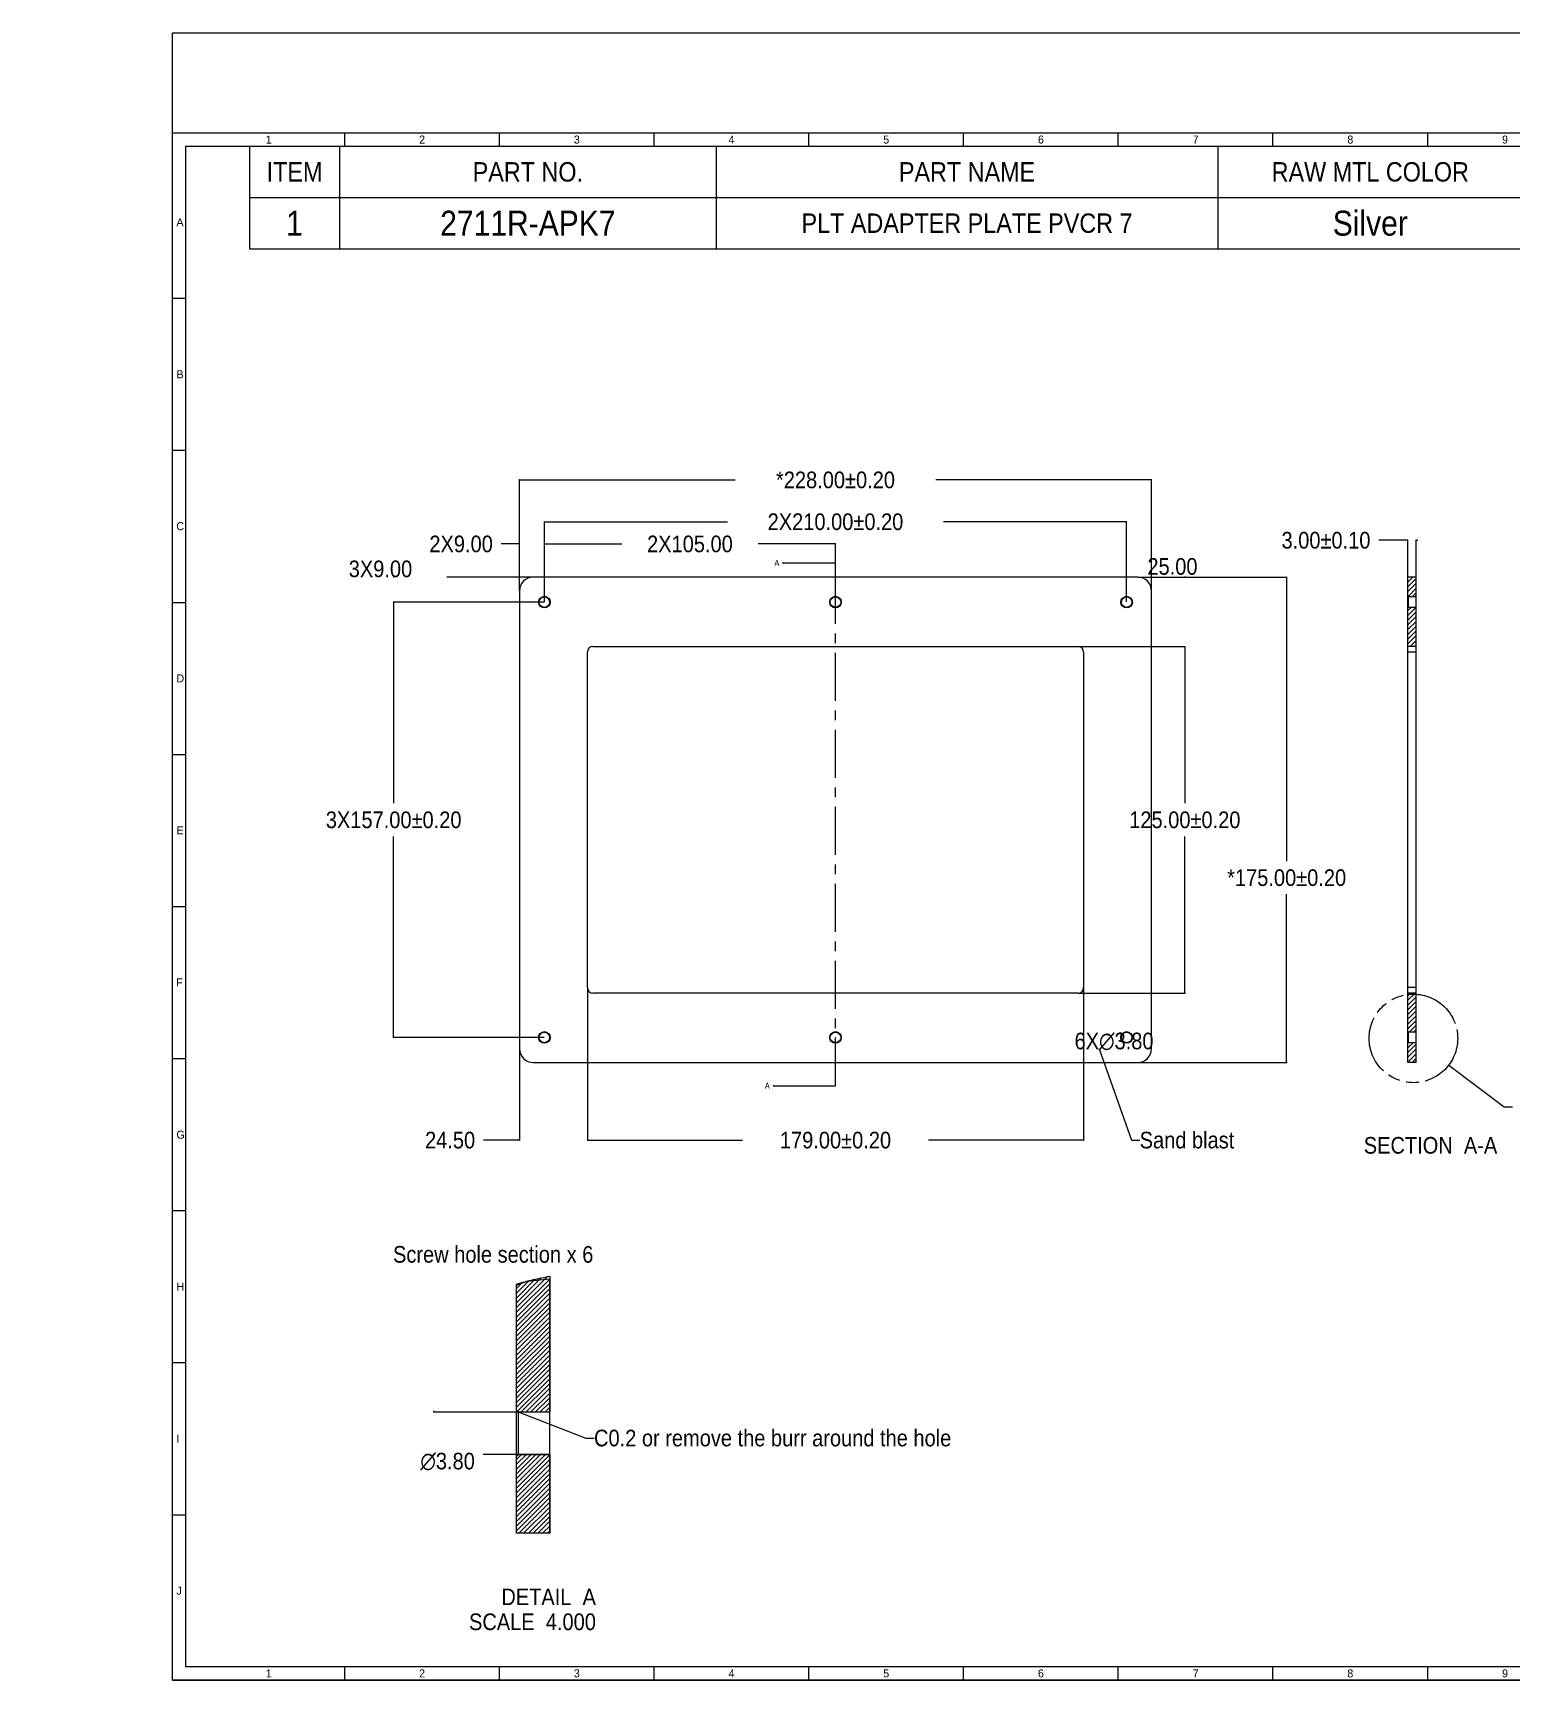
# Model space of a CAD drawing. Header units: millimetres. Extents: x -50 to 841, y 0 to 594.
# Drawn here: x -50 to 484, y 0 to 594 of the extents above; entities that cross this region are included whole.
import ezdxf

# ---------------------------------------------------------------- set-up
doc = ezdxf.new("R2010")
doc.units = ezdxf.units.MM
doc.header["$LTSCALE"] = 46.255
doc.linetypes.add('CENTER', pattern=[0.6, 0.375, -0.075, 0.075, -0.075])
doc.linetypes.add('PHANTOM', pattern=[0.8, 0.45, -0.05, 0.1, -0.05, 0.1, -0.05])
doc.layers.get('0').update_dxf_attribs({"linetype": 'CONTINUOUS'})
for name, color, linetype in [('31_6G801_001_DXF_HATCHING', 7, 'CONTINUOUS'), ('31_6G801_001DXF_CONTINUOUS_LINE', 7, 'CONTINUOUS'), ('31_6G801_0X1_DXF_DIMENSION', 7, 'CONTINUOUS'), ('31_6G801_0X1_DXF_FORMAT', 7, 'CONTINUOUS'), ('31_6G801_0X1_DXF_HATCHING', 7, 'CONTINUOUS'), ('31_6G801_0X1_DXF_TEXT', 7, 'CONTINUOUS'), ('7_ALL_FEATURES', 7, 'CONTINUOUS'), ('DEFAULT_3', 7, 'PHANTOM')]:
    doc.layers.add(name, color=color, linetype=linetype)
doc.styles.get("Standard").update_dxf_attribs({"font": 'txt', "width": 0.8})
doc.styles.add('TEXTSTYLE_2', font='txt', dxfattribs={"width": 0.9})
doc.styles.add('TEXTSTYLE_3', font='gdt', dxfattribs={"width": 0.9})
doc.styles.add('TEXTSTYLE_4', font='txt')
doc.dimstyles.new('DIMSTYLE_1', dxfattribs={"dimtxt": 6, "dimasz": 0.1875, "dimexe": 0.125, "dimexo": 0.0625, "dimgap": 3, "dimtad": 0, "dimtih": 1, "dimtoh": 1, "dimdsep": 46, "dimtxsty": 'TEXTSTYLE_2', "dimblk": 'CLOSED', "dimblk1": 'CLOSED', "dimblk2": 'CLOSED', "dimcen": 0.09, "dimadec": 0, "dimazin": 0, "dimtfac": 1, "dimtofl": 0, "dimtmove": 0, "dimatfit": 3, "dimldrblk": 'CLOSED', "dimfxl": 1, "dimtolj": 1, "dimarcsym": 0})
doc.dimstyles.new('DIMSTYLE_2', dxfattribs={"dimtxt": 6, "dimasz": 0.1875, "dimexe": 0.125, "dimexo": 0.0625, "dimtad": 0, "dimtih": 1, "dimtoh": 1, "dimdsep": 46, "dimtxsty": 'TEXTSTYLE_2', "dimblk": 'CLOSED', "dimblk1": 'CLOSED', "dimblk2": 'CLOSED', "dimcen": 0.09, "dimadec": 0, "dimazin": 0, "dimtfac": 1, "dimtmove": 0, "dimatfit": 2, "dimldrblk": 'CLOSED', "dimfxl": 1, "dimtolj": 1, "dimarcsym": 0})
doc.dimstyles.get("Standard").update_dxf_attribs({"dimtxt": 0.15625, "dimasz": 0.1875, "dimexe": 0.125, "dimexo": 0.0625, "dimtad": 0, "dimtih": 1, "dimtoh": 1, "dimdsep": 46, "dimtxsty": 'Standard', "dimblk": 'CLOSED', "dimblk1": 'CLOSED', "dimblk2": 'CLOSED', "dimcen": 0.09, "dimadec": 0, "dimazin": 0, "dimtp": 0.05, "dimtm": 0.05, "dimtfac": 1, "dimtofl": 0, "dimtmove": 0, "dimatfit": 3, "dimldrblk": 'CLOSED', "dimfxl": 1, "dimtolj": 1, "dimarcsym": 0})
pattern_1 = [(45, (0, 0), (-0.8567308, 0.8567308), [])]

# ---------------------------------------------------------------- blocks, each defined once
blk = doc.blocks.new('_CLOSED')
at = {"color": 0, "linetype": 'ByBlock'}
for p, q in [((0, 0), (-1, 0.2)), ((-1, 0.2), (-1, -0.2)), ((-1, -0.2), (0, 0)), ((-1, 0), (0, 0))]:
    blk.add_line(p, q, dxfattribs=at)
blk = doc.blocks.new('*D1')
at = {"layer": '31_6G801_0X1_DXF_DIMENSION', "color": 2, "linetype": 'Continuous'}
for p, q in [((115.69, 388.73), (79.67, 388.73)), ((79.79, 388.73), (79.79, 316.23)), ((134.09, 388.73), (115.69, 388.73)), ((79.79, 231.73), (79.79, 304.23)), ((115.69, 231.73), (79.67, 231.73)), ((134.09, 231.73), (115.69, 231.73))]:
    blk.add_line(p, q, dxfattribs=at)
at = {"layer": '31_6G801_0X1_DXF_DIMENSION', "color": 2, "linetype": 'Continuous', "xscale": 0.1875, "yscale": 0.1875, "zscale": 0.1875}
for p, rotation in [((79.79, 388.73), 90), ((79.79, 231.73), 270)]:
    blk.add_blockref('_CLOSED', p, dxfattribs=dict(at, rotation=rotation))
at = {"layer": '31_6G801_0X1_DXF_DIMENSION', "color": 2, "linetype": 'Continuous', "insert": (79.79, 313.23), "char_height": 6, "width": 71.8, "attachment_point": 2, "line_spacing_factor": 0.9, "style": 'TEXTSTYLE_2'}
blk.add_mtext('3X157.00\\Fgdt;{\\Fgdt;`}\\Ftxt;0.20', dxfattribs=at)
blk = doc.blocks.new('*D2')
at = {"layer": '31_6G801_0X1_DXF_DIMENSION', "color": 5, "linetype": 'Continuous'}
for p, q in [((348.21, 397.73), (402, 397.73)), ((401.87, 397.73), (401.87, 295.37)), ((401.87, 222.73), (401.87, 283.37)), ((348.21, 222.73), (402, 222.73))]:
    blk.add_line(p, q, dxfattribs=at)
at = {"layer": '31_6G801_0X1_DXF_DIMENSION', "color": 5, "linetype": 'Continuous', "xscale": 0.1875, "yscale": 0.1875, "zscale": 0.1875}
for p, rotation in [((401.87, 397.73), 90), ((401.87, 222.73), 270)]:
    blk.add_blockref('_CLOSED', p, dxfattribs=dict(at, rotation=rotation))
at = {"layer": '31_6G801_0X1_DXF_DIMENSION', "color": 5, "linetype": 'Continuous', "insert": (401.87, 292.37), "char_height": 6, "width": 66.4, "attachment_point": 2, "line_spacing_factor": 0.9, "style": 'TEXTSTYLE_2'}
blk.add_mtext('*175.00\\Fgdt;{\\Fgdt;`}\\Ftxt;0.20', dxfattribs=at)
blk = doc.blocks.new('*D3')
at = {"layer": '31_6G801_0X1_DXF_DIMENSION', "color": 5, "linetype": 'Continuous'}
for p, q in [((125.15, 429.82), (125.15, 432.95)), ((125.15, 432.82), (202.95, 432.82)), ((125.15, 392.8), (125.15, 429.82)), ((353.15, 432.82), (275.35, 432.82)), ((353.15, 429.82), (353.15, 432.95)), ((353.15, 392.8), (353.15, 429.82))]:
    blk.add_line(p, q, dxfattribs=at)
at = {"layer": '31_6G801_0X1_DXF_DIMENSION', "color": 5, "linetype": 'Continuous', "xscale": 0.1875, "yscale": 0.1875, "zscale": 0.1875, "rotation": 180}
blk.add_blockref('_CLOSED', (125.15, 432.82), dxfattribs=at)
at = {"layer": '31_6G801_0X1_DXF_DIMENSION', "color": 5, "linetype": 'Continuous', "xscale": 0.1875, "yscale": 0.1875, "zscale": 0.1875}
blk.add_blockref('_CLOSED', (353.15, 432.82), dxfattribs=at)
at = {"layer": '31_6G801_0X1_DXF_DIMENSION', "color": 5, "linetype": 'Continuous', "insert": (239.15, 435.82), "char_height": 6, "width": 66.4, "attachment_point": 2, "line_spacing_factor": 0.9, "style": 'TEXTSTYLE_2'}
blk.add_mtext('*228.00\\Fgdt;{\\Fgdt;`}\\Ftxt;0.20', dxfattribs=at)
blk = doc.blocks.new('*D4')
at = {"layer": '31_6G801_0X1_DXF_DIMENSION', "color": 2, "linetype": 'Continuous'}
for p, q in [((134.15, 406.73), (134.15, 409.86)), ((134.15, 409.73), (162.05, 409.73)), ((134.15, 388.8), (134.15, 406.73)), ((239.15, 409.73), (211.25, 409.73)), ((239.15, 406.73), (239.15, 409.86)), ((239.15, 388.8), (239.15, 406.73))]:
    blk.add_line(p, q, dxfattribs=at)
at = {"layer": '31_6G801_0X1_DXF_DIMENSION', "color": 2, "linetype": 'Continuous', "xscale": 0.1875, "yscale": 0.1875, "zscale": 0.1875, "rotation": 180}
blk.add_blockref('_CLOSED', (134.15, 409.73), dxfattribs=at)
at = {"layer": '31_6G801_0X1_DXF_DIMENSION', "color": 2, "linetype": 'Continuous', "xscale": 0.1875, "yscale": 0.1875, "zscale": 0.1875}
blk.add_blockref('_CLOSED', (239.15, 409.73), dxfattribs=at)
at = {"layer": '31_6G801_0X1_DXF_DIMENSION', "color": 2, "linetype": 'Continuous', "insert": (186.65, 412.73), "char_height": 6, "width": 43.2, "attachment_point": 2, "line_spacing_factor": 0.9, "style": 'TEXTSTYLE_2'}
blk.add_mtext('2X105.00', dxfattribs=at)
blk = doc.blocks.new('*D5')
at = {"layer": '31_6G801_0X1_DXF_DIMENSION', "color": 2, "linetype": 'Continuous'}
for p, q in [((134.15, 414.73), (134.15, 417.86)), ((134.15, 417.73), (200.25, 417.73)), ((344.15, 417.73), (278.05, 417.73)), ((344.15, 414.73), (344.15, 417.86)), ((134.15, 388.8), (134.15, 414.73)), ((344.15, 388.8), (344.15, 414.73))]:
    blk.add_line(p, q, dxfattribs=at)
at = {"layer": '31_6G801_0X1_DXF_DIMENSION', "color": 2, "linetype": 'Continuous', "xscale": 0.1875, "yscale": 0.1875, "zscale": 0.1875, "rotation": 180}
blk.add_blockref('_CLOSED', (134.15, 417.73), dxfattribs=at)
at = {"layer": '31_6G801_0X1_DXF_DIMENSION', "color": 2, "linetype": 'Continuous', "xscale": 0.1875, "yscale": 0.1875, "zscale": 0.1875}
blk.add_blockref('_CLOSED', (344.15, 417.73), dxfattribs=at)
at = {"layer": '31_6G801_0X1_DXF_DIMENSION', "color": 2, "linetype": 'Continuous', "insert": (239.15, 420.73), "char_height": 6, "width": 71.8, "attachment_point": 2, "line_spacing_factor": 0.9, "style": 'TEXTSTYLE_2'}
blk.add_mtext('2X210.00\\Fgdt;{\\Fgdt;`}\\Ftxt;0.20', dxfattribs=at)
blk = doc.blocks.new('*D6')
at = {"layer": '31_6G801_0X1_DXF_DIMENSION', "color": 2, "linetype": 'Continuous'}
for p, q in [((125.15, 409.73), (118.56, 409.73)), ((125.15, 406.73), (125.15, 409.86)), ((125.15, 392.8), (125.15, 406.73)), ((134.15, 406.73), (134.15, 409.86)), ((134.15, 409.73), (134.65, 409.73)), ((134.15, 388.8), (134.15, 406.73))]:
    blk.add_line(p, q, dxfattribs=at)
at = {"layer": '31_6G801_0X1_DXF_DIMENSION', "color": 2, "linetype": 'Continuous', "xscale": 0.1875, "yscale": 0.1875, "zscale": 0.1875}
blk.add_blockref('_CLOSED', (125.15, 409.73), dxfattribs=at)
at = {"layer": '31_6G801_0X1_DXF_DIMENSION', "color": 2, "linetype": 'Continuous', "xscale": 0.1875, "yscale": 0.1875, "zscale": 0.1875, "rotation": 180}
blk.add_blockref('_CLOSED', (134.15, 409.73), dxfattribs=at)
at = {"layer": '31_6G801_0X1_DXF_DIMENSION', "color": 2, "linetype": 'Continuous', "insert": (115.56, 412.73), "char_height": 6, "width": 32.4, "attachment_point": 3, "line_spacing_factor": 0.9, "style": 'TEXTSTYLE_2'}
blk.add_mtext('2X9.00', dxfattribs=at)
blk = doc.blocks.new('*D7')
at = {"layer": '31_6G801_0X1_DXF_DIMENSION', "color": 2, "linetype": 'Continuous'}
for p, q in [((326.71, 372.73), (365.27, 372.73)), ((365.15, 372.73), (365.15, 316.23)), ((365.15, 247.73), (365.15, 304.23)), ((326.71, 247.73), (365.27, 247.73))]:
    blk.add_line(p, q, dxfattribs=at)
at = {"layer": '31_6G801_0X1_DXF_DIMENSION', "color": 2, "linetype": 'Continuous', "xscale": 0.1875, "yscale": 0.1875, "zscale": 0.1875}
for p, rotation in [((365.15, 372.73), 90), ((365.15, 247.73), 270)]:
    blk.add_blockref('_CLOSED', p, dxfattribs=dict(at, rotation=rotation))
at = {"layer": '31_6G801_0X1_DXF_DIMENSION', "color": 2, "linetype": 'Continuous', "insert": (365.15, 313.23), "char_height": 6, "width": 61, "attachment_point": 2, "line_spacing_factor": 0.9, "style": 'TEXTSTYLE_2'}
blk.add_mtext('125.00\\Fgdt;{\\Fgdt;`}\\Ftxt;0.20', dxfattribs=at)
blk = doc.blocks.new('*D8')
at = {"layer": '31_6G801_0X1_DXF_DIMENSION', "color": 2, "linetype": 'Continuous'}
for p, q in [((149.65, 249.67), (149.65, 194.61)), ((125.15, 227.67), (125.15, 194.61)), ((125.15, 194.73), (112.18, 194.73)), ((149.65, 194.73), (150.15, 194.73))]:
    blk.add_line(p, q, dxfattribs=at)
at = {"layer": '31_6G801_0X1_DXF_DIMENSION', "color": 2, "linetype": 'Continuous', "xscale": 0.1875, "yscale": 0.1875, "zscale": 0.1875}
blk.add_blockref('_CLOSED', (125.15, 194.73), dxfattribs=at)
at = {"layer": '31_6G801_0X1_DXF_DIMENSION', "color": 2, "linetype": 'Continuous', "xscale": 0.1875, "yscale": 0.1875, "zscale": 0.1875, "rotation": 180}
blk.add_blockref('_CLOSED', (149.65, 194.73), dxfattribs=at)
at = {"layer": '31_6G801_0X1_DXF_DIMENSION', "color": 2, "linetype": 'Continuous', "insert": (109.18, 197.73), "char_height": 6, "width": 27, "attachment_point": 3, "line_spacing_factor": 0.9, "style": 'TEXTSTYLE_2'}
blk.add_mtext('24.50', dxfattribs=at)
blk = doc.blocks.new('*D9')
at = {"layer": '31_6G801_0X1_DXF_DIMENSION', "color": 2, "linetype": 'Continuous'}
for p, q in [((149.65, 249.67), (149.65, 194.61)), ((328.65, 249.67), (328.65, 194.61)), ((149.65, 194.73), (205.65, 194.73)), ((328.65, 194.73), (272.65, 194.73))]:
    blk.add_line(p, q, dxfattribs=at)
at = {"layer": '31_6G801_0X1_DXF_DIMENSION', "color": 2, "linetype": 'Continuous', "xscale": 0.1875, "yscale": 0.1875, "zscale": 0.1875, "rotation": 180}
blk.add_blockref('_CLOSED', (149.65, 194.73), dxfattribs=at)
at = {"layer": '31_6G801_0X1_DXF_DIMENSION', "color": 2, "linetype": 'Continuous', "xscale": 0.1875, "yscale": 0.1875, "zscale": 0.1875}
blk.add_blockref('_CLOSED', (328.65, 194.73), dxfattribs=at)
at = {"layer": '31_6G801_0X1_DXF_DIMENSION', "color": 2, "linetype": 'Continuous', "insert": (239.15, 197.73), "char_height": 6, "width": 61, "attachment_point": 2, "line_spacing_factor": 0.9, "style": 'TEXTSTYLE_2'}
blk.add_mtext('179.00\\Fgdt;{\\Fgdt;`}\\Ftxt;0.20', dxfattribs=at)
blk = doc.blocks.new('*D10')
at = {"layer": '31_6G801_0X1_DXF_DIMENSION', "color": 2, "linetype": 'Continuous'}
for p, q in [((342.73, 232.99), (342.35, 233.33)), ((345.57, 230.47), (345.94, 230.14))]:
    blk.add_line(p, q, dxfattribs=at)
at = {"layer": '31_6G801_0X1_DXF_DIMENSION', "color": 2, "linetype": 'Continuous', "xscale": 0.1875, "yscale": 0.1875, "zscale": 0.1875}
for p, rotation in [((342.73, 232.99), 318.4356268026), ((345.57, 230.47), 138.4356268026)]:
    blk.add_blockref('_CLOSED', p, dxfattribs=dict(at, rotation=rotation))
at = {"layer": '31_6G801_0X1_DXF_DIMENSION', "color": 2, "linetype": 'Continuous', "insert": (325.37, 233.47), "char_height": 6, "width": 40.4, "attachment_point": 1, "line_spacing_factor": 0.9, "style": 'TEXTSTYLE_2'}
blk.add_mtext('6X\\Fgdt;{\\Fgdt;n}\\Ftxt;3.80', dxfattribs=at)
blk = doc.blocks.new('*D11')
at = {"layer": '31_6G801_0X1_DXF_DIMENSION', "color": 2, "linetype": 'Continuous'}
for p, q in [((445.63, 411.06), (435.09, 411.06)), ((445.63, 408.06), (445.63, 411.18)), ((448.63, 408.06), (448.63, 411.18)), ((448.63, 411.06), (449.13, 411.06)), ((445.63, 397.8), (445.63, 408.06)), ((448.63, 397.8), (448.63, 408.06))]:
    blk.add_line(p, q, dxfattribs=at)
at = {"layer": '31_6G801_0X1_DXF_DIMENSION', "color": 2, "linetype": 'Continuous', "xscale": 0.1875, "yscale": 0.1875, "zscale": 0.1875}
blk.add_blockref('_CLOSED', (445.63, 411.06), dxfattribs=at)
at = {"layer": '31_6G801_0X1_DXF_DIMENSION', "color": 2, "linetype": 'Continuous', "xscale": 0.1875, "yscale": 0.1875, "zscale": 0.1875, "rotation": 180}
blk.add_blockref('_CLOSED', (448.63, 411.06), dxfattribs=at)
at = {"layer": '31_6G801_0X1_DXF_DIMENSION', "color": 2, "linetype": 'Continuous', "insert": (432.09, 414.06), "char_height": 6, "width": 50.2, "attachment_point": 3, "line_spacing_factor": 0.9, "style": 'TEXTSTYLE_2'}
blk.add_mtext('3.00\\Fgdt;{\\Fgdt;`}\\Ftxt;0.10', dxfattribs=at)
blk = doc.blocks.new('*D12')
at = {"layer": '31_6G801_0X1_DXF_DIMENSION', "color": 2, "linetype": 'Continuous'}
for p, q in [((109.07, 96.58), (94.14, 96.58)), ((94.27, 96.58), (94.27, 97.08)), ((124.8, 96.58), (109.07, 96.58)), ((124.8, 81.38), (112.07, 81.38))]:
    blk.add_line(p, q, dxfattribs=at)
at = {"layer": '31_6G801_0X1_DXF_DIMENSION', "color": 2, "linetype": 'Continuous', "xscale": 0.1875, "yscale": 0.1875, "zscale": 0.1875, "rotation": 270}
blk.add_blockref('_CLOSED', (94.27, 96.58), dxfattribs=at)
at = {"layer": '31_6G801_0X1_DXF_DIMENSION', "color": 2, "linetype": 'Continuous', "xscale": 0.1875, "yscale": 0.1875, "zscale": 0.1875}
blk.add_blockref('_CLOSED', (94.27, 81.38), dxfattribs=at)
at = {"layer": '31_6G801_0X1_DXF_DIMENSION', "color": 2, "linetype": 'Continuous', "insert": (109.07, 81.97), "char_height": 6, "width": 29.6, "attachment_point": 3, "line_spacing_factor": 0.9, "style": 'TEXTSTYLE_3'}
blk.add_mtext('{\\Fgdt;n}\\Ftxt;3.80', dxfattribs=at)
blk = doc.blocks.new('*D13')
at = {"layer": '31_6G801_0X1_DXF_DIMENSION', "color": 2, "linetype": 'Continuous'}
for p, q in [((348.21, 397.73), (365.27, 397.73)), ((365.15, 397.73), (365.15, 397.73)), ((326.71, 372.73), (365.27, 372.73)), ((365.15, 372.73), (365.15, 372.23))]:
    blk.add_line(p, q, dxfattribs=at)
at = {"layer": '31_6G801_0X1_DXF_DIMENSION', "color": 2, "linetype": 'Continuous', "xscale": 0.1875, "yscale": 0.1875, "zscale": 0.1875}
for p, rotation in [((365.15, 397.73), 270), ((365.15, 372.73), 90)]:
    blk.add_blockref('_CLOSED', p, dxfattribs=dict(at, rotation=rotation))
at = {"layer": '31_6G801_0X1_DXF_DIMENSION', "color": 2, "linetype": 'Continuous', "insert": (351.65, 404.61), "char_height": 6, "width": 27, "attachment_point": 1, "line_spacing_factor": 0.9, "style": 'TEXTSTYLE_2'}
blk.add_mtext('25.00', dxfattribs=at)
blk = doc.blocks.new('*D14')
at = {"layer": '31_6G801_0X1_DXF_DIMENSION', "color": 2, "linetype": 'Continuous'}
for p, q in [((130.09, 397.73), (98.99, 397.73)), ((95.99, 388.73), (79.67, 388.73)), ((79.79, 388.73), (79.79, 388.23)), ((134.09, 388.73), (95.99, 388.73))]:
    blk.add_line(p, q, dxfattribs=at)
at = {"layer": '31_6G801_0X1_DXF_DIMENSION', "color": 2, "linetype": 'Continuous', "xscale": 0.1875, "yscale": 0.1875, "zscale": 0.1875}
blk.add_blockref('_CLOSED', (79.79, 397.73), dxfattribs=at)
at = {"layer": '31_6G801_0X1_DXF_DIMENSION', "color": 2, "linetype": 'Continuous', "xscale": 0.1875, "yscale": 0.1875, "zscale": 0.1875, "rotation": 90}
blk.add_blockref('_CLOSED', (79.79, 388.73), dxfattribs=at)
at = {"layer": '31_6G801_0X1_DXF_DIMENSION', "color": 2, "linetype": 'Continuous', "insert": (63.59, 403.73), "char_height": 6, "width": 32.4, "attachment_point": 1, "line_spacing_factor": 0.9, "style": 'TEXTSTYLE_2'}
blk.add_mtext('3X9.00', dxfattribs=at)

msp = doc.modelspace()

# ---------------------------------------------------------------- hatches: boundary and pattern name
at = {"layer": '31_6G801_001_DXF_HATCHING', "linetype": 'Continuous'}
h = msp.add_hatch(dxfattribs=at)
h.set_pattern_fill('A', color=2, scale=1.2116, angle=45, style=0, pattern_type=0)
h.set_pattern_definition(pattern_1)
edge = h.paths.add_edge_path()
edge.add_line((445.63, 222.734), (445.63, 229.634))
edge.add_line((445.83, 229.834), (445.63, 229.634))
edge.add_line((448.63, 229.834), (445.83, 229.834))
edge.add_line((448.63, 222.734), (448.63, 229.834))
edge.add_line((448.63, 222.734), (445.63, 222.734))
edge = h.paths.add_edge_path()
edge.add_line((445.83, 233.634), (445.63, 233.834))
edge.add_line((445.63, 233.834), (445.63, 247.734))
edge.add_line((448.63, 247.734), (445.63, 247.734))
edge.add_line((448.63, 233.634), (448.63, 247.734))
edge.add_line((448.63, 233.634), (445.83, 233.634))
edge = h.paths.add_edge_path()
edge.add_line((445.63, 372.734), (445.63, 386.634))
edge.add_line((448.63, 372.734), (445.63, 372.734))
edge.add_line((448.63, 372.734), (448.63, 386.834))
edge.add_line((448.63, 386.834), (445.83, 386.834))
edge.add_line((445.83, 386.834), (445.63, 386.634))
edge = h.paths.add_edge_path()
edge.add_line((448.63, 397.734), (445.63, 397.734))
edge.add_line((448.63, 390.634), (448.63, 397.734))
edge.add_line((448.63, 390.634), (445.83, 390.634))
edge.add_line((445.83, 390.634), (445.63, 390.834))
edge.add_line((445.63, 390.834), (445.63, 397.734))
h = msp.add_hatch(dxfattribs=at)
h.set_pattern_fill('A', color=2, scale=1.2116, angle=45, style=0, pattern_type=0)
h.set_pattern_definition(pattern_1)
edge = h.paths.add_edge_path()
edge.add_line((124.061, 97.381), (124.061, 142.787))
edge.add_spline(control_points=[(124.061, 142.787), (126.174, 143.394), (130.287, 144.474), (134.174, 145.282), (136.061, 145.618)], knot_values=[0, 0, 0, 0, 0.5, 1, 1, 1, 1], degree=3, periodic=0)
edge.add_line((136.061, 145.618), (136.061, 96.581))
edge.add_line((136.061, 96.581), (124.861, 96.581))
edge.add_line((124.861, 96.581), (124.061, 97.381))
h.paths.add_polyline_path([(124.061, 80.581), (124.861, 81.381), (136.061, 81.381), (136.061, 52.981), (124.061, 52.981)])

# ---------------------------------------------------------------- linework, layer by layer
at = {"color": 7, "linetype": 'Continuous'}
for p, q in [((0, 0), (0, 594)), ((0, 594), (841, 594)), ((0, 0), (841, 0))]:
    msp.add_line(p, q, dxfattribs=at)
at = {"layer": '31_6G801_001_DXF_HATCHING', "color": 2, "linetype": 'Continuous'}
for p, q in [((445.63, 390.834), (445.63, 397.734)), ((448.63, 397.734), (445.63, 397.734)), ((448.63, 390.634), (448.63, 397.734)), ((445.83, 390.634), (445.63, 390.834)), ((445.83, 386.834), (445.63, 386.634)), ((445.63, 372.734), (445.63, 386.634)), ((448.63, 390.634), (445.83, 390.634)), ((448.63, 386.834), (445.83, 386.834)), ((448.63, 372.734), (448.63, 386.834)), ((448.63, 372.734), (445.63, 372.734)), ((448.63, 247.734), (445.63, 247.734)), ((445.63, 233.834), (445.63, 247.734)), ((448.63, 233.634), (448.63, 247.734)), ((445.83, 233.634), (445.63, 233.834)), ((448.63, 233.634), (445.83, 233.634)), ((445.83, 229.834), (445.63, 229.634)), ((445.63, 222.734), (445.63, 229.634)), ((448.63, 229.834), (445.83, 229.834)), ((448.63, 222.734), (448.63, 229.834)), ((448.63, 222.734), (445.63, 222.734)), ((124.061, 97.381), (124.061, 142.787)), ((136.061, 145.618), (136.061, 96.581)), ((124.861, 96.581), (124.061, 97.381)), ((136.061, 96.581), (124.861, 96.581)), ((124.061, 80.581), (124.861, 81.381)), ((124.061, 52.981), (124.061, 80.581)), ((124.861, 81.381), (136.061, 81.381)), ((136.061, 81.381), (136.061, 52.981)), ((136.061, 52.981), (124.061, 52.981))]:
    msp.add_line(p, q, dxfattribs=at)
msp.add_open_spline([(124.061, 142.787), (126.174, 143.394), (130.287, 144.474), (134.174, 145.282), (136.061, 145.618)], degree=3, dxfattribs=at)
at = {"layer": '31_6G801_001DXF_CONTINUOUS_LINE', "color": 7, "linetype": 'Continuous'}
for p, q in [((125.149, 392.734), (125.149, 227.734)), ((348.149, 397.734), (130.149, 397.734)), ((353.149, 227.734), (353.149, 392.734)), ((445.63, 390.834), (445.63, 397.734)), ((448.63, 397.734), (445.63, 397.734)), ((448.63, 222.734), (448.63, 397.734)), ((445.83, 390.634), (445.63, 390.834)), ((445.63, 233.834), (445.63, 390.731)), ((445.83, 386.834), (445.63, 386.634)), ((445.83, 386.834), (445.83, 390.634)), ((448.63, 390.634), (445.83, 390.634)), ((448.63, 386.834), (445.83, 386.834)), ((149.649, 249.734), (149.649, 370.734)), ((151.649, 372.734), (326.649, 372.734)), ((328.649, 370.734), (328.649, 249.734)), ((448.63, 372.734), (445.63, 372.734)), ((326.649, 247.734), (151.649, 247.734)), ((448.63, 247.734), (445.63, 247.734)), ((445.83, 233.634), (445.63, 233.834)), ((445.63, 222.734), (445.63, 233.731)), ((448.63, 233.634), (445.83, 233.634)), ((445.83, 229.834), (445.83, 233.634)), ((445.83, 229.834), (445.63, 229.634)), ((448.63, 229.834), (445.83, 229.834)), ((130.149, 222.734), (348.149, 222.734)), ((448.63, 222.734), (445.63, 222.734)), ((124.061, 142.378), (127.827, 143.819)), ((127.827, 143.819), (136.061, 144.711)), ((136.061, 52.981), (136.061, 144.711)), ((124.061, 97.381), (124.061, 142.378)), ((124.861, 96.581), (124.061, 97.381)), ((124.061, 52.981), (124.061, 96.97)), ((124.861, 81.381), (124.861, 96.581)), ((136.061, 96.581), (124.861, 96.581)), ((124.861, 81.381), (124.061, 80.581)), ((136.061, 81.381), (124.861, 81.381)), ((136.061, 52.981), (124.061, 52.981))]:
    msp.add_line(p, q, dxfattribs=at)
for centre, radius in [((134.149, 388.734), 2.1), ((134.149, 388.734), 1.9), ((239.149, 388.734), 2.1), ((239.149, 388.734), 1.9), ((344.149, 388.734), 2.1), ((344.149, 388.734), 1.9), ((134.149, 231.734), 2.1), ((134.149, 231.734), 1.9), ((239.149, 231.734), 2.1), ((239.149, 231.734), 1.9), ((344.149, 231.734), 2.1), ((344.149, 231.734), 1.9)]:
    msp.add_circle(centre, radius, dxfattribs=at)
for centre, radius, start, end in [((130.149, 392.734), 5, 90, 180), ((348.149, 392.734), 5, 0, 90), ((151.649, 370.734), 2, 90, 180), ((326.649, 370.734), 2, 0, 90), ((151.649, 249.734), 2, 180, 270), ((326.649, 249.734), 2, 270, 360), ((130.149, 227.734), 5, 180, 270), ((348.149, 227.734), 5, 270, 360)]:
    msp.add_arc(centre, radius, start, end, dxfattribs=at)
at = {"layer": '31_6G801_0X1_DXF_FORMAT', "color": 7, "linetype": 'Continuous'}
for p, q in [((0, 0), (0, 557.96)), ((0, 557.96), (793.65, 557.96)), ((4.81, 4.81), (4.81, 553.15)), ((4.81, 553.15), (788.84, 553.15)), ((62.049, 557.96), (62.049, 553.15)), ((117.845, 557.96), (117.845, 553.15)), ((173.641, 557.96), (173.641, 553.15)), ((229.437, 557.96), (229.437, 553.15)), ((285.233, 557.96), (285.233, 553.15)), ((341.029, 557.96), (341.029, 553.15)), ((396.825, 557.96), (396.825, 553.15)), ((452.621, 557.96), (452.621, 553.15)), ((0, 498.316), (4.81, 498.316)), ((0, 443.482), (4.81, 443.482)), ((0, 388.648), (4.81, 388.648)), ((0, 333.814), (4.81, 333.814)), ((0, 278.98), (4.81, 278.98)), ((0, 224.146), (4.81, 224.146)), ((0, 169.312), (4.81, 169.312)), ((0, 114.478), (4.81, 114.478)), ((0, 59.644), (4.81, 59.644)), ((793.65, 0), (0, 0)), ((788.84, 4.81), (4.81, 4.81)), ((62.049, 4.81), (62.049, 0)), ((117.845, 4.81), (117.845, 0)), ((173.641, 4.81), (173.641, 0)), ((229.437, 4.81), (229.437, 0)), ((285.233, 4.81), (285.233, 0)), ((341.029, 4.81), (341.029, 0)), ((396.825, 4.81), (396.825, 0)), ((452.621, 4.81), (452.621, 0))]:
    msp.add_line(p, q, dxfattribs=at)
at = {"layer": '31_6G801_0X1_DXF_FORMAT', "color": 2, "linetype": 'Continuous'}
for p, q in [((27.84, 553.15), (27.84, 516.15)), ((60.24, 553.15), (60.24, 516.15)), ((196.14, 553.15), (196.14, 516.15)), ((377.04, 553.15), (377.04, 516.15)), ((27.84, 534.65), (788.84, 534.65)), ((27.84, 516.15), (788.84, 516.15))]:
    msp.add_line(p, q, dxfattribs=at)
at = {"layer": '31_6G801_0X1_DXF_HATCHING', "color": 7, "linetype": 'CENTER'}
msp.add_line((239.149, 214.332), (239.149, 402.863), dxfattribs=at)
at = {"layer": '7_ALL_FEATURES', "color": 7, "linetype": 'PHANTOM'}
for p, q in [((448.63, 370.734), (445.63, 370.734)), ((448.63, 249.734), (445.63, 249.734))]:
    msp.add_line(p, q, dxfattribs=at)
at = {"layer": 'DEFAULT_3', "color": 2, "linetype": 'PHANTOM'}
msp.add_circle((447.593, 231.404), 15.967, dxfattribs=at)

# ---------------------------------------------------------------- texts
at = {"layer": '31_6G801_0X1_DXF_FORMAT', "color": 2, "linetype": 'Continuous', "line_spacing_factor": 0.9}
for s, insert, char_height, width, attachment_point, style in [('1', (33.67, 556.998), 2.886, 2.886, 1, 'TEXTSTYLE_4'), ('2', (88.985, 556.998), 2.886, 2.886, 1, 'TEXTSTYLE_4'), ('3', (144.781, 556.998), 2.886, 2.886, 1, 'TEXTSTYLE_4'), ('4', (200.577, 556.998), 2.886, 2.886, 1, 'TEXTSTYLE_4'), ('5', (256.373, 556.998), 2.886, 2.886, 1, 'TEXTSTYLE_4'), ('6', (312.169, 556.998), 2.886, 2.886, 1, 'TEXTSTYLE_4'), ('7', (367.965, 556.998), 2.886, 2.886, 1, 'TEXTSTYLE_4'), ('8', (423.761, 556.998), 2.886, 2.886, 1, 'TEXTSTYLE_4'), ('9', (479.557, 556.998), 2.886, 2.886, 1, 'TEXTSTYLE_4'), ('ITEM', (44.04, 547.4), 7, 25.2, 2, 'TEXTSTYLE_2'), ('PART NO.', (128.19, 547.4), 7, 50.4, 2, 'TEXTSTYLE_2'), ('PART NAME', (286.59, 547.4), 7, 56.7, 2, 'TEXTSTYLE_2'), ('RAW MTL COLOR', (432.04, 547.4), 7, 81.9, 2, 'TEXTSTYLE_2'), ('1', (44.04, 529.9), 9, 8.1, 2, 'TEXTSTYLE_2'), ('2711R-APK7', (128.19, 529.9), 9, 81, 2, 'TEXTSTYLE_2'), ('PLT ADAPTER PLATE PVCR 7', (286.59, 528.9), 7, 151.2, 2, 'TEXTSTYLE_2'), ('Silver', (432.04, 529.9), 9, 48.6, 2, 'TEXTSTYLE_2'), ('A', (1.443, 527.176), 2.886, 2.886, 1, 'TEXTSTYLE_4'), ('B', (1.443, 472.342), 2.886, 2.886, 1, 'TEXTSTYLE_4'), ('C', (1.443, 417.556), 2.886, 2.886, 1, 'TEXTSTYLE_4'), ('D', (1.443, 362.674), 2.886, 2.886, 1, 'TEXTSTYLE_4'), ('E', (1.443, 307.888), 2.886, 2.886, 1, 'TEXTSTYLE_4'), ('F', (1.347, 253.006), 2.886, 2.886, 1, 'TEXTSTYLE_4'), ('G', (1.443, 198.124), 2.886, 2.886, 1, 'TEXTSTYLE_4'), ('H', (1.443, 143.29), 2.886, 2.886, 1, 'TEXTSTYLE_4'), ('I', (1.443, 88.504), 2.886, 2.886, 1, 'TEXTSTYLE_4'), ('J', (1.443, 33.67), 2.886, 2.886, 1, 'TEXTSTYLE_4'), ('1', (33.67, 3.848), 2.886, 2.886, 1, 'TEXTSTYLE_4'), ('2', (88.985, 3.848), 2.886, 2.886, 1, 'TEXTSTYLE_4'), ('3', (144.781, 3.848), 2.886, 2.886, 1, 'TEXTSTYLE_4'), ('4', (200.577, 3.848), 2.886, 2.886, 1, 'TEXTSTYLE_4'), ('5', (256.373, 3.848), 2.886, 2.886, 1, 'TEXTSTYLE_4'), ('6', (312.169, 3.848), 2.886, 2.886, 1, 'TEXTSTYLE_4'), ('7', (367.965, 3.848), 2.886, 2.886, 1, 'TEXTSTYLE_4'), ('8', (423.761, 3.848), 2.886, 2.886, 1, 'TEXTSTYLE_4'), ('9', (479.557, 3.848), 2.886, 2.886, 1, 'TEXTSTYLE_4')]:
    msp.add_mtext(s, dxfattribs=dict(at, insert=insert, char_height=char_height, width=width, attachment_point=attachment_point, style=style))
at = {"layer": '31_6G801_0X1_DXF_HATCHING', "color": 7, "linetype": 'Continuous', "char_height": 2.2, "width": 1.98, "attachment_point": 1, "line_spacing_factor": 0.9, "style": 'TEXTSTYLE_2'}
for insert in [(217.094, 403.963), (213.65, 215.432)]:
    msp.add_mtext('A', dxfattribs=dict(at, insert=insert))
at = {"layer": '31_6G801_0X1_DXF_TEXT', "color": 2, "linetype": 'Continuous', "char_height": 6, "line_spacing_factor": 0.9, "style": 'TEXTSTYLE_2'}
for s, insert, width, attachment_point in [('Sand blast', (348.857, 197.734), 54, 1), ('SECTION  A-A', (477.83, 195.841), 64.8, 3), ('Screw hole section x 6', (79.562, 156.52), 118.8, 1), ('C0.2 or remove the burr around the hole', (152.062, 90.287), 210.6, 1), ('DETAIL  A\\P{\\W0.9;SCALE  4.000}', (152.736, 33.008), 64.8, 3)]:
    msp.add_mtext(s, dxfattribs=dict(at, insert=insert, width=width, attachment_point=attachment_point))

# ---------------------------------------------------------------- dimensions: what is measured, and where the dimension line sits
at = {"layer": '31_6G801_0X1_DXF_DIMENSION', "color": 5, "linetype": 'Continuous'}
dim = msp.add_linear_dim(base=(353.149, 432.82), p1=(125.149, 392.734), p2=(353.149, 392.734), text='*228.00%%p0.20', dimstyle='DIMSTYLE_1', dxfattribs=at)
dim.commit()
dim.dimension.update_dxf_attribs({"geometry": '*D3', "text_midpoint": (239.149, 432.82), "dimtype": 160})
at = {"layer": '31_6G801_0X1_DXF_DIMENSION', "color": 2, "linetype": 'Continuous'}
for base, p1, p2, text, picture, middle in [((344.149, 417.734), (134.149, 388.734), (344.149, 388.734), '2X210.00%%p0.20', '*D5', (239.149, 417.734)), ((134.149, 409.734), (125.149, 392.734), (134.149, 388.734), '2X9.00', '*D6', (99.362, 409.734)), ((239.149, 409.734), (134.149, 388.734), (239.149, 388.734), '2X105.00', '*D4', (186.649, 409.734)), ((448.63, 411.057), (445.63, 397.734), (448.63, 397.734), '3.00%%p0.10', '*D11', (406.988, 411.057)), ((149.649, 194.734), (125.149, 227.734), (149.649, 249.734), '24.50', '*D8', (95.676, 194.734)), ((328.649, 194.734), (149.649, 249.734), (328.649, 249.734), '179.00%%p0.20', '*D9', (239.149, 194.734))]:
    dim = msp.add_linear_dim(base=base, p1=p1, p2=p2, text=text, dimstyle='DIMSTYLE_1', dxfattribs=at)
    dim.commit()
    dim.dimension.update_dxf_attribs({"geometry": picture, "text_midpoint": middle, "dimtype": 160})
for base, p1, p2, angle, text, picture, middle in [((365.149, 372.734), (348.149, 397.734), (326.649, 372.734), 270, '25.00', '*D13', (365.149, 401.61)), ((79.793, 388.734), (130.106, 397.793), (134.107, 388.793), 270, '3X9.00', '*D14', (79.793, 400.727)), ((79.793, 231.734), (134.149, 388.734), (134.149, 231.734), 270, '3X157.00%%p0.20', '*D1', (79.793, 310.234)), ((365.149, 372.734), (326.649, 247.734), (326.649, 372.734), 90, '125.00%%p0.20', '*D7', (365.149, 310.234)), ((94.268, 96.581), (124.851, 81.415), (124.848, 96.619), 90, '%%c3.80', '*D12', (94.268, 78.966))]:
    dim = msp.add_linear_dim(base=base, p1=p1, p2=p2, angle=angle, text=text, dimstyle='DIMSTYLE_1', dxfattribs=at)
    dim.commit()
    dim.dimension.update_dxf_attribs({"geometry": picture, "text_midpoint": middle, "dimtype": 160})
at = {"layer": '31_6G801_0X1_DXF_DIMENSION', "color": 5, "linetype": 'Continuous'}
dim = msp.add_linear_dim(base=(401.874, 222.734), p1=(348.149, 397.734), p2=(348.149, 222.734), angle=270, text='*175.00%%p0.20', dimstyle='DIMSTYLE_1', dxfattribs=at)
dim.commit()
dim.dimension.update_dxf_attribs({"geometry": '*D2', "text_midpoint": (401.874, 289.37), "dimtype": 160})
at = {"layer": '31_6G801_0X1_DXF_DIMENSION', "color": 2, "linetype": 'Continuous'}
dim = msp.add_diameter_dim_2p(p1=(345.571, 230.473), p2=(342.727, 232.994), text='6X%%c3.80', dimstyle='DIMSTYLE_2', override={"dimpost": '<>'}, dxfattribs=at)
dim.commit()
dim.dimension.update_dxf_attribs({"geometry": '*D10', "text_midpoint": (345.571, 230.473), "dimtype": 163})

# ---------------------------------------------------------------- leaders
at = {"layer": '31_6G801_0X1_DXF_HATCHING', "color": 7, "linetype": 'Continuous'}
for points in [[(220.064, 402.863), (239.149, 402.863)], [(216.62, 214.332), (239.149, 214.332)]]:
    msp.add_leader(points, dimstyle='Standard', override={"dimtad": 0}, dxfattribs=at)
at = {"layer": '31_6G801_0X1_DXF_TEXT', "color": 2, "linetype": 'Continuous', "annotation_type": 0, "has_hookline": 1, "hookline_direction": 1}
for points, text_width in [([(334.226, 227.591), (345.857, 194.734), (348.857, 194.734)], 49.625), ([(460.347, 221.798), (480.366, 206.719), (483.366, 206.719)], 66.744), ([(124.664, 96.778), (149.062, 87.287), (152.062, 87.287)], 201.748)]:
    msp.add_leader(points, dimstyle='Standard', override={"dimtad": 0}, dxfattribs=dict(at, text_width=text_width))

doc.saveas('drawing.dxf')
